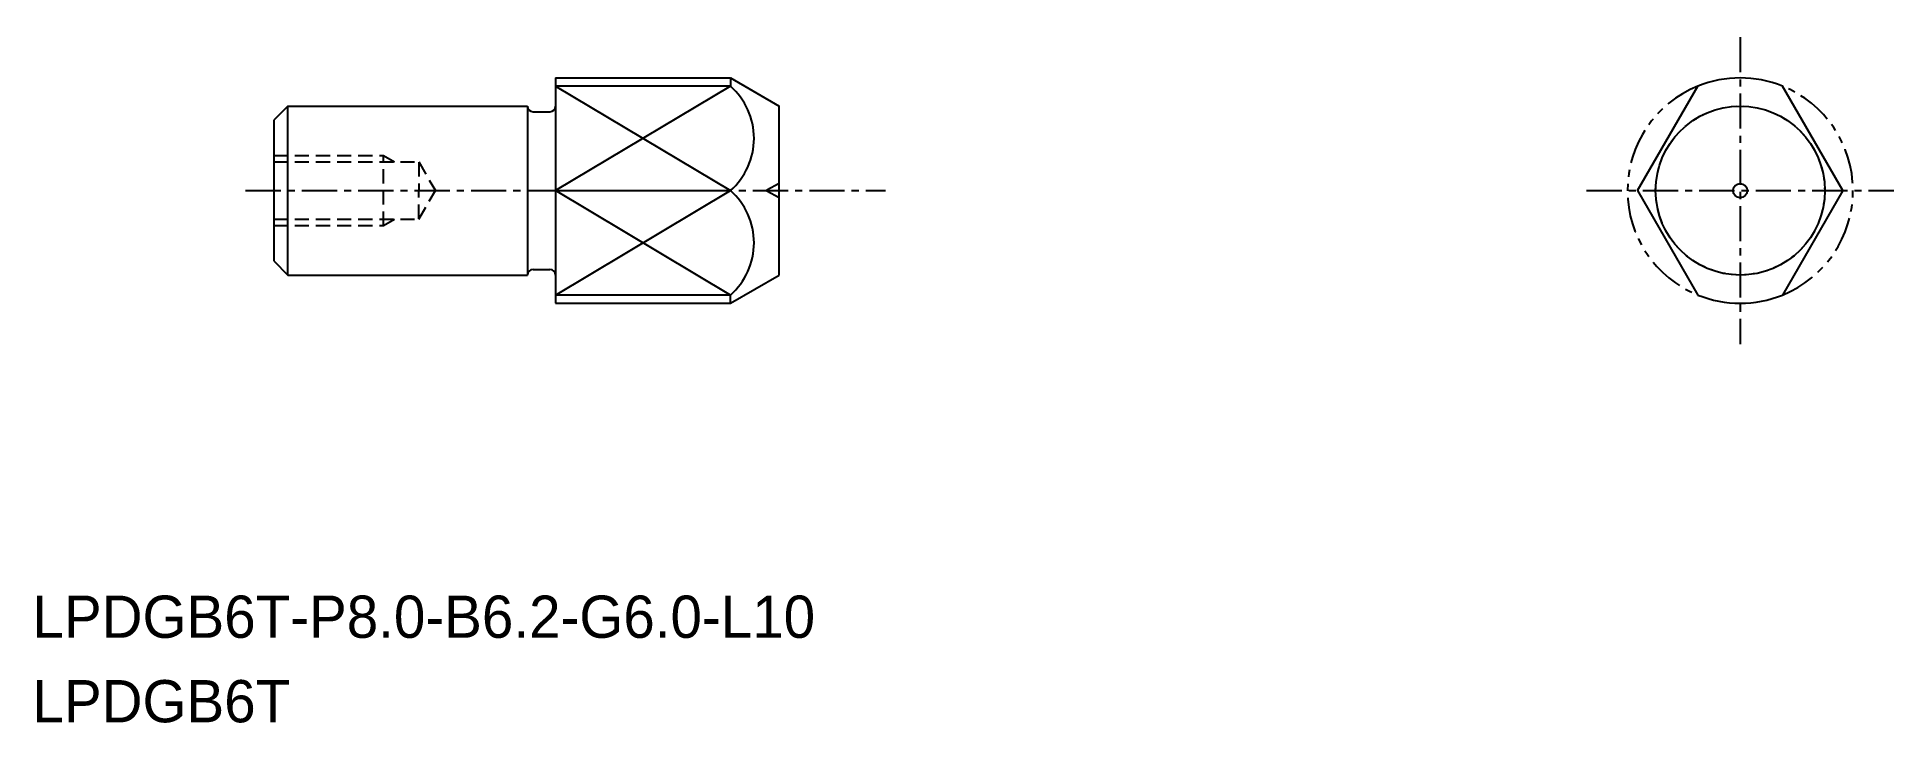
# Model space of a CAD drawing. Extents: x -1429 to -1363.1, y -397.6 to -373.2.
import ezdxf

# ---------------------------------------------------------------- set-up
doc = ezdxf.new("R2010")
doc.units = 0
for name, pattern in [('CENTER', [2, 1.25, -0.25, 0.25, -0.25]), ('DASHED', [0.75, 0.5, -0.25]), ('PHANTOM', [2.5, 1.25, -0.25, 0.25, -0.25, 0.25, -0.25])]:
    doc.linetypes.add(name, pattern=pattern)
doc.layers.get('0').update_dxf_attribs({"linetype": 'CONTINUOUS'})
doc.layers.add('CENTER', color=1, linetype='CENTER')

msp = doc.modelspace()

# ---------------------------------------------------------------- linework, layer by layer
at = {"color": 7, "linetype": 'CONTINUOUS'}
for p, q in [((-1410.597, -374.698), (-1404.397, -374.698)), ((-1410.597, -374.698), (-1410.597, -382.698)), ((-1372.219, -378.698), (-1370.078, -374.989)), ((-1364.937, -378.698), (-1367.078, -374.989)), ((-1420.097, -375.698), (-1420.597, -376.198)), ((-1420.097, -381.698), (-1420.097, -375.698)), ((-1420.097, -375.698), (-1411.597, -375.698)), ((-1411.597, -375.698), (-1411.597, -381.698)), ((-1411.397, -375.898), (-1410.797, -375.898)), ((-1420.597, -376.198), (-1420.597, -381.198)), ((-1410.597, -378.698), (-1404.397, -378.698)), ((-1372.219, -378.698), (-1370.078, -382.406)), ((-1364.937, -378.698), (-1367.078, -382.406)), ((-1420.597, -381.198), (-1420.097, -381.698)), ((-1420.097, -381.698), (-1411.597, -381.698)), ((-1411.397, -381.498), (-1410.797, -381.498)), ((-1410.597, -382.698), (-1404.397, -382.698))]:
    msp.add_line(p, q, dxfattribs=at)
at = {"linetype": 'CONTINUOUS'}
for p, q in [((-1404.729, -374.698), (-1404.397, -374.698)), ((-1404.397, -374.698), (-1402.665, -375.698)), ((-1404.397, -374.698), (-1404.397, -374.989)), ((-1404.397, -374.989), (-1410.597, -374.989)), ((-1402.665, -381.698), (-1402.665, -375.698)), ((-1404.397, -382.698), (-1402.665, -381.698)), ((-1404.397, -382.406), (-1410.597, -382.406)), ((-1404.397, -382.698), (-1404.397, -382.406)), ((-1404.397, -382.698), (-1404.397, -382.698))]:
    msp.add_line(p, q, dxfattribs=at)
at = {"color": 3, "linetype": 'CONTINUOUS'}
for p, q in [((-1410.597, -374.989), (-1404.397, -378.698)), ((-1404.397, -374.989), (-1410.597, -378.698)), ((-1404.397, -382.406), (-1410.597, -378.698)), ((-1410.597, -382.406), (-1404.397, -378.698))]:
    msp.add_line(p, q, dxfattribs=at)
at = {"color": 3, "linetype": 'DASHED'}
for p, q in [((-1420.597, -377.453), (-1416.697, -377.453)), ((-1420.597, -377.677), (-1415.452, -377.677)), ((-1416.697, -379.943), (-1416.697, -377.453)), ((-1416.697, -377.453), (-1416.309, -377.677)), ((-1415.452, -377.677), (-1414.863, -378.698)), ((-1415.452, -377.702), (-1415.452, -378.698)), ((-1402.665, -378.446), (-1403.147, -378.698)), ((-1415.452, -379.694), (-1415.452, -378.698)), ((-1415.452, -379.718), (-1414.863, -378.698)), ((-1402.665, -378.95), (-1403.147, -378.698)), ((-1420.597, -379.718), (-1415.452, -379.718)), ((-1420.597, -379.943), (-1416.697, -379.943)), ((-1416.697, -379.943), (-1416.309, -379.718))]:
    msp.add_line(p, q, dxfattribs=at)
at = {"linetype": 'CONTINUOUS'}
for radius in [3, 0.252]:
    msp.add_circle((-1368.578, -378.698), radius, dxfattribs=at)
at = {"color": 3, "linetype": 'DASHED'}
msp.add_circle((-1368.578, -378.698), 3, dxfattribs=at)
at = {"linetype": 'CONTINUOUS'}
for centre, radius, start, end in [((-1368.578, -378.698), 4, 67.97569, 112.02431), ((-1406.024, -376.843), 2.466, 311.25287, 48.74713), ((-1406.024, -380.552), 2.466, 311.25287, 48.74713), ((-1368.578, -378.698), 4, 247.97569, 292.02431)]:
    msp.add_arc(centre, radius, start, end, dxfattribs=at)
at = {"color": 3, "linetype": 'PHANTOM'}
for start, end in [(112.02431, 247.97569), (292.02431, 67.97569)]:
    msp.add_arc((-1368.578, -378.698), 4, start, end, dxfattribs=at)
at = {"color": 7, "linetype": 'CONTINUOUS'}
for centre, start, end in [((-1411.397, -375.698), 180, 270), ((-1410.797, -375.698), 270, 0), ((-1411.397, -381.698), 90, 180), ((-1410.797, -381.698), 0, 90)]:
    msp.add_arc(centre, 0.2, start, end, dxfattribs=at)
at = {"layer": 'CENTER', "color": 1, "linetype": 'CENTER'}
for p, q in [((-1368.578, -373.248), (-1368.578, -384.148)), ((-1421.597, -378.698), (-1398.899, -378.698)), ((-1374.028, -378.698), (-1363.128, -378.698))]:
    msp.add_line(p, q, dxfattribs=at)

# ---------------------------------------------------------------- texts
for s, p in [('LPDGB6T-P8.0-B6.2-G6.0-L10', (-1429.152, -394.58)), ('LPDGB6T', (-1429.152, -397.58))]:
    msp.add_text(s, height=1.5).set_placement(p)

doc.saveas('drawing.dxf')
